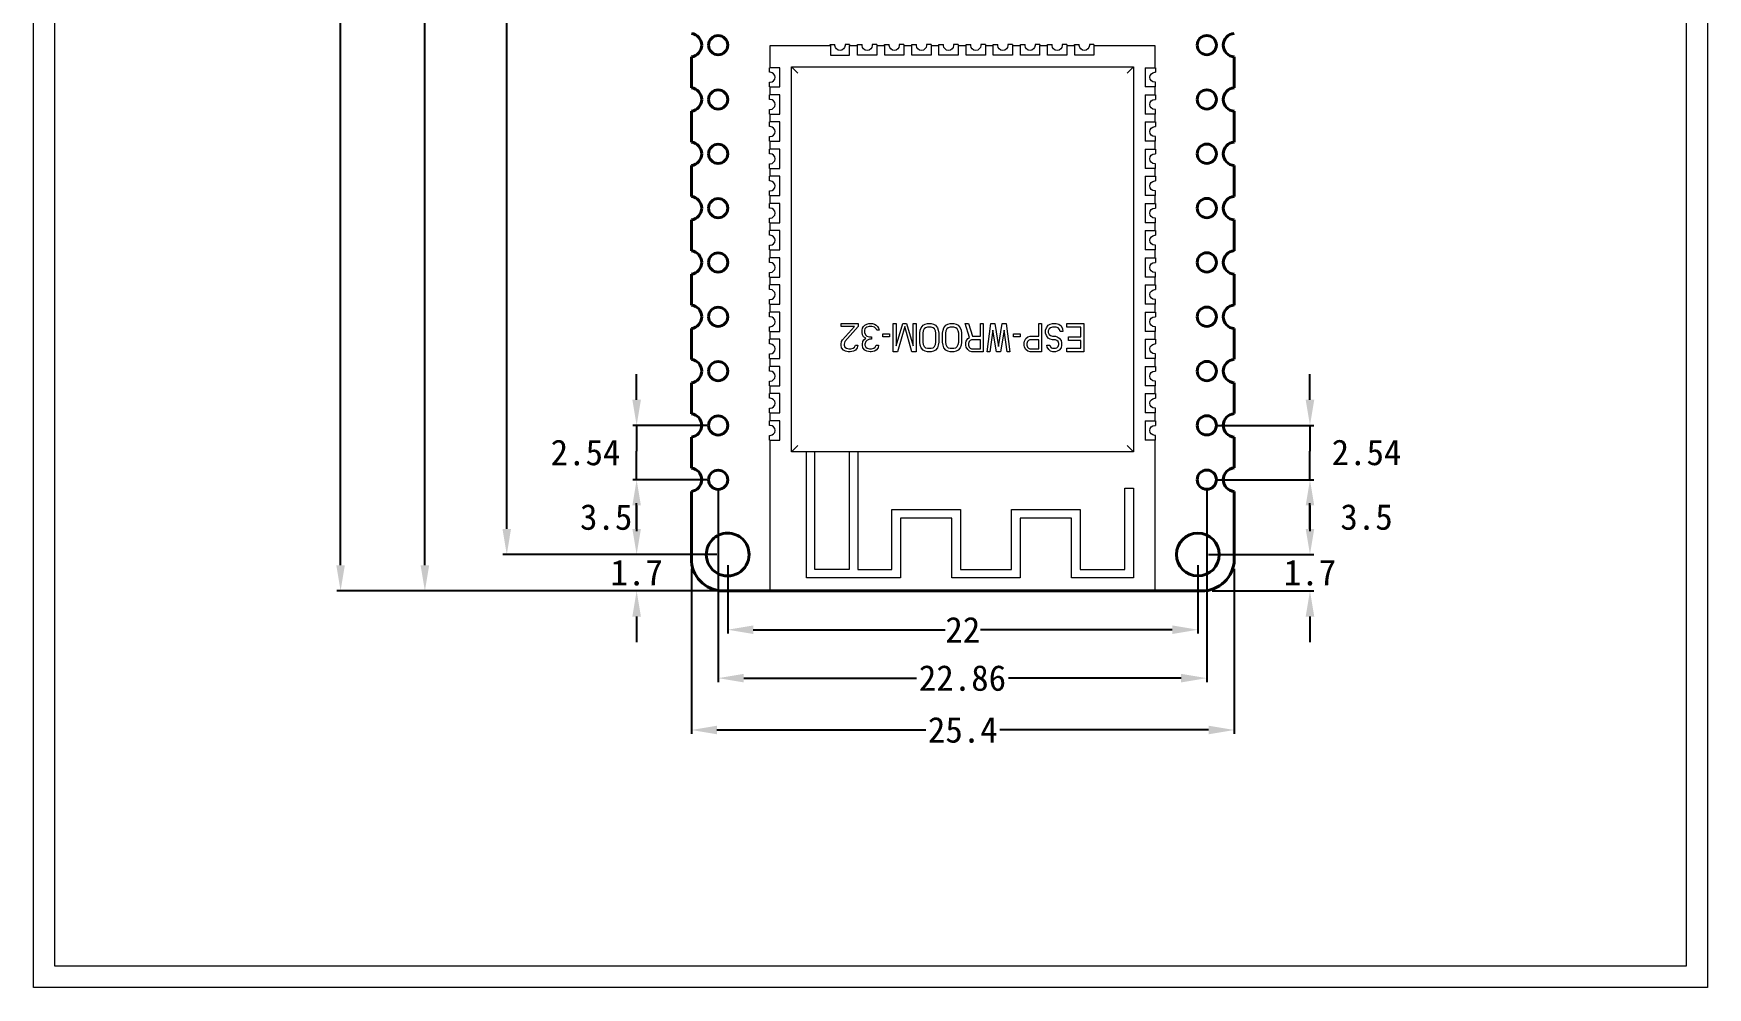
# Model space of a CAD drawing. Header units: millimetres. Extents: x 1 to 79, y -30 to 80.
# Drawn here: x 0.5 to 78.8, y -29.6 to 15 of the extents above; entities that cross this region are included whole.
import ezdxf

# ---------------------------------------------------------------- set-up
doc = ezdxf.new("R2010")
doc.units = ezdxf.units.MM
doc.header["$LTSCALE"] = 10
doc.header["$MEASUREMENT"] = 0
doc.layers.add('标注线', color=3, linetype='Continuous')
doc.layers.add('细实线', color=7, linetype='Continuous', lineweight=20)
doc.layers.add('轮廓线', color=7, linetype='Continuous', lineweight=40)
doc.styles.get("Standard").update_dxf_attribs({"font": 'simfang.ttf'})
doc.dimstyles.new('STANDARD_ACAD', dxfattribs={"dimtxt": 0.18, "dimasz": 0.18, "dimexe": 0.18, "dimexo": 0.0625, "dimgap": 0.09, "dimtad": 0, "dimtih": 1, "dimtoh": 1, "dimdec": 4, "dimzin": 0, "dimdsep": 46, "dimtxsty": 'Standard', "dimcen": 0.09, "dimadec": 0, "dimazin": 0, "dimtfac": 1, "dimtdec": 4, "dimtofl": 0, "dimtmove": 0, "dimatfit": 3, "dimfxl": 1, "dimtolj": 1, "dimtzin": 0, "dimarcsym": 0})

# ---------------------------------------------------------------- blocks, each defined once
blk = doc.blocks.new('*D123')
at = {"layer": 'Defpoints', "color": 0, "transparency": 16777216}
for p in [(33, -9.39), (55, -9.39), (55, -12.904)]:
    blk.add_point(p, dxfattribs=at)
at = {"layer": '标注线', "color": 0, "lineweight": -2, "transparency": 16777216}
for p, q in [((33, -9.89), (33, -13.084)), ((55, -9.89), (55, -13.084)), ((34.2, -12.904), (43.172, -12.904)), ((53.8, -12.904), (44.828, -12.904))]:
    blk.add_line(p, q, dxfattribs=at)
at = {"layer": '标注线', "color": 0, "transparency": 16777216}
for points in [[(34.2, -12.704), (34.2, -13.104), (33, -12.904)], [(53.8, -12.704), (53.8, -13.104), (55, -12.904)]]:
    blk.add_solid(points, dxfattribs=at)
at = {"layer": '标注线', "color": 0, "transparency": 16777216, "insert": (44, -12.904), "char_height": 1.2, "attachment_point": 5}
blk.add_mtext('\\A1;22', dxfattribs=at)
blk = doc.blocks.new('*D124')
at = {"layer": 'Defpoints', "color": 0, "transparency": 16777216}
for p in [(31.3, -9.564), (56.7, -9.564), (56.7, -17.593)]:
    blk.add_point(p, dxfattribs=at)
at = {"layer": '标注线', "color": 0, "lineweight": -2, "transparency": 16777216}
for p, q in [((31.3, -10.064), (31.3, -17.773)), ((56.7, -10.064), (56.7, -17.773)), ((32.5, -17.593), (42.27, -17.593)), ((55.5, -17.593), (45.73, -17.593))]:
    blk.add_line(p, q, dxfattribs=at)
at = {"layer": '标注线', "color": 0, "transparency": 16777216}
for points in [[(32.5, -17.393), (32.5, -17.793), (31.3, -17.593)], [(55.5, -17.393), (55.5, -17.793), (56.7, -17.593)]]:
    blk.add_solid(points, dxfattribs=at)
at = {"layer": '标注线', "color": 0, "transparency": 16777216, "insert": (44, -17.593), "char_height": 1.2, "attachment_point": 5}
blk.add_mtext('\\A1;25.4', dxfattribs=at)
blk = doc.blocks.new('*D125')
at = {"layer": 'Defpoints', "color": 0, "transparency": 16777216}
for p in [(32.555, -5.893), (55.415, -5.89), (55.415, -15.169)]:
    blk.add_point(p, dxfattribs=at)
at = {"layer": '标注线', "color": 0, "lineweight": -2, "transparency": 16777216}
for p, q in [((32.555, -6.393), (32.555, -15.349)), ((55.415, -6.39), (55.415, -15.349)), ((33.755, -15.169), (41.83, -15.169)), ((54.215, -15.169), (46.14, -15.169))]:
    blk.add_line(p, q, dxfattribs=at)
at = {"layer": '标注线', "color": 0, "transparency": 16777216}
for points in [[(33.755, -14.969), (33.755, -15.369), (32.555, -15.169)], [(54.215, -14.969), (54.215, -15.369), (55.415, -15.169)]]:
    blk.add_solid(points, dxfattribs=at)
at = {"layer": '标注线', "color": 0, "transparency": 16777216, "insert": (43.985, -15.169), "char_height": 1.2, "attachment_point": 5}
blk.add_mtext('\\A1;22.86', dxfattribs=at)
blk = doc.blocks.new('*D126')
at = {"layer": 'Defpoints', "color": 0, "transparency": 16777216}
for p in [(33, 47.21), (22.665, -9.39), (33, -9.39)]:
    blk.add_point(p, dxfattribs=at)
at = {"layer": '标注线', "color": 0, "lineweight": -2, "transparency": 16777216}
for p, q in [((32.5, 47.21), (22.485, 47.21)), ((22.665, 46.01), (22.665, 19.57)), ((22.665, -8.19), (22.665, 18.249)), ((32.5, -9.39), (22.485, -9.39))]:
    blk.add_line(p, q, dxfattribs=at)
at = {"layer": '标注线', "color": 0, "transparency": 16777216}
for points in [[(22.465, 46.01), (22.865, 46.01), (22.665, 47.21)], [(22.465, -8.19), (22.865, -8.19), (22.665, -9.39)]]:
    blk.add_solid(points, dxfattribs=at)
at = {"layer": '标注线', "color": 0, "transparency": 16777216, "insert": (22.665, 18.91), "char_height": 1.2, "attachment_point": 5}
blk.add_mtext('\\A1;56.6', dxfattribs=at)
blk = doc.blocks.new('*D127')
at = {"layer": 'Defpoints', "color": 0, "transparency": 16777216}
for p in [(32.773, 48.91), (18.834, -11.09), (32.773, -11.09)]:
    blk.add_point(p, dxfattribs=at)
at = {"layer": '标注线', "color": 0, "lineweight": -2, "transparency": 16777216}
for p, q in [((32.273, 48.91), (18.654, 48.91)), ((18.834, 47.71), (18.834, 19.566)), ((18.834, -9.89), (18.834, 18.253)), ((32.273, -11.09), (18.654, -11.09))]:
    blk.add_line(p, q, dxfattribs=at)
at = {"layer": '标注线', "color": 0, "transparency": 16777216}
for points in [[(18.634, 47.71), (19.034, 47.71), (18.834, 48.91)], [(18.634, -9.89), (19.034, -9.89), (18.834, -11.09)]]:
    blk.add_solid(points, dxfattribs=at)
at = {"layer": '标注线', "color": 0, "transparency": 16777216, "insert": (18.834, 18.91), "char_height": 1.2, "attachment_point": 5}
blk.add_mtext('\\A1;60', dxfattribs=at)
blk = doc.blocks.new('*D128')
at = {"layer": 'Defpoints', "color": 0, "transparency": 16777216}
for p in [(39.51, 50.375), (14.89, -11.09), (32.773, -11.09)]:
    blk.add_point(p, dxfattribs=at)
at = {"layer": '标注线', "color": 0, "lineweight": -2, "transparency": 16777216}
for p, q in [((39.01, 50.375), (14.71, 50.375)), ((14.89, 49.175), (14.89, 20.302)), ((14.89, -9.89), (14.89, 18.982)), ((32.273, -11.09), (14.71, -11.09))]:
    blk.add_line(p, q, dxfattribs=at)
at = {"layer": '标注线', "color": 0, "transparency": 16777216}
for points in [[(14.69, 49.175), (15.09, 49.175), (14.89, 50.375)], [(14.69, -9.89), (15.09, -9.89), (14.89, -11.09)]]:
    blk.add_solid(points, dxfattribs=at)
at = {"layer": '标注线', "color": 0, "transparency": 16777216, "insert": (14.89, 19.642), "char_height": 1.2, "attachment_point": 5}
blk.add_mtext('\\A1;61.47', dxfattribs=at)
blk = doc.blocks.new('*D139')
at = {"layer": 'Defpoints', "color": 0, "transparency": 16777216}
for p in [(55, -9.39), (55.173, -11.09), (60.242, -11.09)]:
    blk.add_point(p, dxfattribs=at)
at = {"layer": '标注线', "color": 0, "lineweight": -2, "transparency": 16777216}
for p, q in [((60.242, -8.19), (60.242, -6.99)), ((55.5, -9.39), (60.422, -9.39)), ((55.673, -11.09), (60.422, -11.09)), ((60.242, -12.29), (60.242, -13.49))]:
    blk.add_line(p, q, dxfattribs=at)
at = {"layer": '标注线', "color": 0, "transparency": 16777216}
for points in [[(60.042, -8.19), (60.442, -8.19), (60.242, -9.39)], [(60.042, -12.29), (60.442, -12.29), (60.242, -11.09)]]:
    blk.add_solid(points, dxfattribs=at)
at = {"layer": '标注线', "color": 0, "transparency": 16777216, "insert": (60.242, -10.24), "char_height": 1.2, "attachment_point": 5}
blk.add_mtext('\\A1;1.7', dxfattribs=at)
blk = doc.blocks.new('*D140')
at = {"layer": 'Defpoints', "color": 0, "transparency": 16777216}
for p in [(55.415, -5.89), (60.242, -5.89), (55, -9.39)]:
    blk.add_point(p, dxfattribs=at)
at = {"layer": '标注线', "color": 0, "lineweight": -2, "transparency": 16777216}
for p, q in [((55.915, -5.89), (60.422, -5.89)), ((60.242, -8.19), (60.242, -7.09)), ((55.5, -9.39), (60.422, -9.39))]:
    blk.add_line(p, q, dxfattribs=at)
at = {"layer": '标注线', "color": 0, "transparency": 16777216}
for points in [[(60.042, -7.09), (60.442, -7.09), (60.242, -5.89)], [(60.042, -8.19), (60.442, -8.19), (60.242, -9.39)]]:
    blk.add_solid(points, dxfattribs=at)
at = {"layer": '标注线', "color": 0, "transparency": 16777216, "insert": (62.888, -7.64), "char_height": 1.2, "attachment_point": 5}
blk.add_mtext('\\A1;3.5', dxfattribs=at)
blk = doc.blocks.new('*D141')
at = {"layer": 'Defpoints', "color": 0, "transparency": 16777216}
for p in [(55.415, -3.35), (60.242, -3.35), (55.415, -5.89)]:
    blk.add_point(p, dxfattribs=at)
at = {"layer": '标注线', "color": 0, "lineweight": -2, "transparency": 16777216}
for p, q in [((60.242, -2.15), (60.242, -0.95)), ((55.915, -3.35), (60.422, -3.35)), ((60.242, -3.35), (60.242, -4.55)), ((60.242, -4.69), (60.242, -4.55)), ((60.242, -5.89), (60.242, -4.69)), ((55.915, -5.89), (60.422, -5.89)), ((60.242, -7.09), (60.242, -8.29))]:
    blk.add_line(p, q, dxfattribs=at)
at = {"layer": '标注线', "color": 0, "transparency": 16777216}
for points in [[(60.042, -2.15), (60.442, -2.15), (60.242, -3.35)], [(60.042, -7.09), (60.442, -7.09), (60.242, -5.89)]]:
    blk.add_solid(points, dxfattribs=at)
at = {"layer": '标注线', "color": 0, "transparency": 16777216, "insert": (62.888, -4.62), "char_height": 1.2, "attachment_point": 5}
blk.add_mtext('\\A1;2.54', dxfattribs=at)
blk = doc.blocks.new('*D156')
at = {"layer": 'Defpoints', "color": 0, "transparency": 16777216}
for p in [(33, -9.39), (28.741, -11.09), (33, -11.09)]:
    blk.add_point(p, dxfattribs=at)
at = {"layer": '标注线', "color": 0, "lineweight": -2, "transparency": 16777216}
for p, q in [((28.741, -8.19), (28.741, -6.99)), ((32.5, -9.39), (28.561, -9.39)), ((32.5, -11.09), (28.561, -11.09)), ((28.741, -12.29), (28.741, -13.49))]:
    blk.add_line(p, q, dxfattribs=at)
at = {"layer": '标注线', "color": 0, "transparency": 16777216}
for points in [[(28.541, -8.19), (28.941, -8.19), (28.741, -9.39)], [(28.541, -12.29), (28.941, -12.29), (28.741, -11.09)]]:
    blk.add_solid(points, dxfattribs=at)
at = {"layer": '标注线', "color": 0, "transparency": 16777216, "insert": (28.741, -10.24), "char_height": 1.2, "attachment_point": 5}
blk.add_mtext('\\A1;1.7', dxfattribs=at)
blk = doc.blocks.new('*D157')
at = {"layer": 'Defpoints', "color": 0, "transparency": 16777216}
for p in [(28.741, -5.893), (32.555, -5.893), (33, -9.39)]:
    blk.add_point(p, dxfattribs=at)
at = {"layer": '标注线', "color": 0, "lineweight": -2, "transparency": 16777216}
for p, q in [((32.055, -5.893), (28.561, -5.893)), ((28.741, -8.19), (28.741, -7.093)), ((32.5, -9.39), (28.561, -9.39))]:
    blk.add_line(p, q, dxfattribs=at)
at = {"layer": '标注线', "color": 0, "transparency": 16777216}
for points in [[(28.541, -7.093), (28.941, -7.093), (28.741, -5.893)], [(28.541, -8.19), (28.941, -8.19), (28.741, -9.39)]]:
    blk.add_solid(points, dxfattribs=at)
at = {"layer": '标注线', "color": 0, "transparency": 16777216, "insert": (27.315, -7.642), "char_height": 1.2, "attachment_point": 5}
blk.add_mtext('\\A1;3.5', dxfattribs=at)
blk = doc.blocks.new('*D158')
at = {"layer": 'Defpoints', "color": 0, "transparency": 16777216}
for p in [(28.741, -3.353), (32.555, -3.353), (32.555, -5.893)]:
    blk.add_point(p, dxfattribs=at)
at = {"layer": '标注线', "color": 0, "lineweight": -2, "transparency": 16777216}
for p, q in [((28.741, -2.153), (28.741, -0.953)), ((32.055, -3.353), (28.561, -3.353)), ((28.741, -3.353), (28.741, -4.553)), ((28.741, -4.693), (28.741, -4.553)), ((28.741, -5.893), (28.741, -4.693)), ((32.055, -5.893), (28.561, -5.893)), ((28.741, -7.093), (28.741, -8.293))]:
    blk.add_line(p, q, dxfattribs=at)
at = {"layer": '标注线', "color": 0, "transparency": 16777216}
for points in [[(28.541, -2.153), (28.941, -2.153), (28.741, -3.353)], [(28.541, -7.093), (28.941, -7.093), (28.741, -5.893)]]:
    blk.add_solid(points, dxfattribs=at)
at = {"layer": '标注线', "color": 0, "transparency": 16777216, "insert": (26.351, -4.623), "char_height": 1.2, "attachment_point": 5}
blk.add_mtext('\\A1;2.54', dxfattribs=at)

msp = doc.modelspace()

# ---------------------------------------------------------------- linework, layer by layer
at = {"layer": '细实线'}
for p, q in [((34.985, 14.415), (37.802, 14.415)), ((34.985, 13.375), (34.985, 14.415)), ((37.802, 14.455), (38.02, 14.455)), ((37.802, 14.415), (37.802, 14.455)), ((37.802, 14.415), (37.805, 14.415)), ((37.805, 14.415), (37.805, 13.965)), ((38.02, 14.415), (38.02, 14.455)), ((38.49, 14.455), (38.49, 14.415)), ((38.707, 14.455), (38.49, 14.455)), ((38.705, 14.415), (38.707, 14.415)), ((38.705, 13.965), (38.705, 14.415)), ((38.707, 14.455), (38.707, 14.415)), ((38.707, 14.415), (39.072, 14.415)), ((39.072, 14.455), (39.29, 14.455)), ((39.072, 14.415), (39.072, 14.455)), ((39.075, 14.415), (39.072, 14.415)), ((39.075, 13.965), (39.075, 14.415)), ((39.29, 14.415), (39.29, 14.455)), ((39.76, 14.455), (39.76, 14.415)), ((39.977, 14.455), (39.76, 14.455)), ((39.977, 14.415), (39.975, 14.415)), ((39.975, 14.415), (39.975, 13.965)), ((39.977, 14.455), (39.977, 14.415)), ((39.977, 14.415), (40.342, 14.415)), ((40.342, 14.455), (40.56, 14.455)), ((40.342, 14.415), (40.342, 14.455)), ((40.345, 14.415), (40.342, 14.415)), ((40.345, 13.965), (40.345, 14.415)), ((40.56, 14.415), (40.56, 14.455)), ((41.03, 14.455), (41.03, 14.415)), ((41.247, 14.455), (41.03, 14.455)), ((41.247, 14.415), (41.245, 14.415)), ((41.245, 14.415), (41.245, 13.965)), ((41.247, 14.455), (41.247, 14.415)), ((41.247, 14.415), (41.612, 14.415)), ((41.612, 14.455), (41.83, 14.455)), ((41.612, 14.415), (41.612, 14.455)), ((41.615, 14.415), (41.612, 14.415)), ((41.615, 13.965), (41.615, 14.415)), ((41.83, 14.415), (41.83, 14.455)), ((42.3, 14.455), (42.3, 14.415)), ((42.517, 14.455), (42.3, 14.455)), ((42.517, 14.415), (42.515, 14.415)), ((42.515, 14.415), (42.515, 13.965)), ((42.517, 14.455), (42.517, 14.415)), ((42.517, 14.415), (42.882, 14.415)), ((42.882, 14.455), (43.1, 14.455)), ((42.882, 14.415), (42.882, 14.455)), ((42.885, 14.415), (42.882, 14.415)), ((42.885, 13.965), (42.885, 14.415)), ((43.1, 14.415), (43.1, 14.455)), ((43.57, 14.455), (43.57, 14.415)), ((43.787, 14.455), (43.57, 14.455)), ((43.787, 14.415), (43.785, 14.415)), ((43.785, 14.415), (43.785, 13.965)), ((43.787, 14.455), (43.787, 14.415)), ((43.787, 14.415), (44.152, 14.415)), ((44.152, 14.455), (44.37, 14.455)), ((44.152, 14.415), (44.152, 14.455)), ((44.155, 14.415), (44.152, 14.415)), ((44.155, 13.965), (44.155, 14.415)), ((44.37, 14.415), (44.37, 14.455)), ((44.84, 14.455), (44.84, 14.415)), ((45.057, 14.455), (44.84, 14.455)), ((45.057, 14.415), (45.055, 14.415)), ((45.055, 14.415), (45.055, 13.965)), ((45.057, 14.455), (45.057, 14.415)), ((45.057, 14.415), (45.422, 14.415)), ((45.422, 14.455), (45.64, 14.455)), ((45.422, 14.415), (45.422, 14.455)), ((45.425, 14.415), (45.422, 14.415)), ((45.425, 13.965), (45.425, 14.415)), ((45.64, 14.415), (45.64, 14.455)), ((46.11, 14.455), (46.11, 14.415)), ((46.327, 14.455), (46.11, 14.455)), ((46.327, 14.415), (46.325, 14.415)), ((46.325, 14.415), (46.325, 13.965)), ((46.327, 14.455), (46.327, 14.415)), ((46.327, 14.415), (46.692, 14.415)), ((46.692, 14.455), (46.91, 14.455)), ((46.692, 14.415), (46.692, 14.455)), ((46.695, 14.415), (46.692, 14.415)), ((46.695, 13.965), (46.695, 14.415)), ((46.91, 14.415), (46.91, 14.455)), ((47.38, 14.455), (47.38, 14.415)), ((47.597, 14.455), (47.38, 14.455)), ((47.597, 14.415), (47.595, 14.415)), ((47.595, 14.415), (47.595, 13.965)), ((47.597, 14.455), (47.597, 14.415)), ((47.597, 14.415), (47.962, 14.415)), ((47.962, 14.455), (48.18, 14.455)), ((47.962, 14.415), (47.962, 14.455)), ((47.965, 14.415), (47.962, 14.415)), ((47.965, 13.965), (47.965, 14.415)), ((48.18, 14.415), (48.18, 14.455)), ((48.65, 14.455), (48.65, 14.415)), ((48.867, 14.455), (48.65, 14.455)), ((48.867, 14.415), (48.865, 14.415)), ((48.865, 14.415), (48.865, 13.965)), ((48.867, 14.455), (48.867, 14.415)), ((48.867, 14.415), (49.232, 14.415)), ((49.232, 14.455), (49.45, 14.455)), ((49.232, 14.415), (49.232, 14.455)), ((49.235, 14.415), (49.232, 14.415)), ((49.235, 13.965), (49.235, 14.415)), ((49.45, 14.415), (49.45, 14.455)), ((49.92, 14.455), (49.92, 14.415)), ((50.137, 14.455), (49.92, 14.455)), ((50.137, 14.415), (50.135, 14.415)), ((50.135, 14.415), (50.135, 13.965)), ((50.137, 14.455), (50.137, 14.415)), ((50.137, 14.415), (52.985, 14.415)), ((52.985, 14.415), (52.985, 13.375)), ((35.435, 13.375), (34.95, 13.375)), ((34.95, 13.157), (34.95, 13.375)), ((35.435, 12.475), (35.435, 13.375)), ((35.985, 13.415), (51.985, 13.415)), ((35.985, -4.585), (35.985, 13.415)), ((35.985, 13.415), (36.285, 13.115)), ((35.985, 13.415), (51.985, 13.415)), ((37.805, 13.965), (38.705, 13.965)), ((39.975, 13.965), (39.075, 13.965)), ((41.245, 13.965), (40.345, 13.965)), ((42.515, 13.965), (41.615, 13.965)), ((43.785, 13.965), (42.885, 13.965)), ((45.055, 13.965), (44.155, 13.965)), ((46.325, 13.965), (45.425, 13.965)), ((47.595, 13.965), (46.695, 13.965)), ((48.865, 13.965), (47.965, 13.965)), ((50.135, 13.965), (49.235, 13.965)), ((51.985, 13.415), (51.685, 13.115)), ((51.985, 13.415), (51.985, -4.585)), ((52.535, 13.375), (53.02, 13.375)), ((52.535, 13.375), (52.535, 12.475)), ((53.02, 13.375), (53.02, 13.157)), ((34.985, 13.157), (34.95, 13.157)), ((34.95, 12.475), (34.95, 12.692)), ((34.95, 12.692), (34.985, 12.692)), ((52.985, 13.157), (53.02, 13.157)), ((53.02, 12.692), (52.985, 12.692)), ((53.02, 12.475), (53.02, 12.692)), ((34.95, 12.475), (35.435, 12.475)), ((35.435, 12.105), (34.95, 12.105)), ((34.95, 11.887), (34.95, 12.105)), ((34.985, 11.887), (34.95, 11.887)), ((34.985, 12.105), (34.985, 12.475)), ((35.435, 11.205), (35.435, 12.105)), ((53.02, 12.475), (52.535, 12.475)), ((52.535, 12.105), (53.02, 12.105)), ((52.535, 12.105), (52.535, 11.205)), ((52.985, 12.475), (52.985, 12.105)), ((52.985, 11.887), (53.02, 11.887)), ((53.02, 12.105), (53.02, 11.887)), ((34.95, 11.205), (34.95, 11.422)), ((34.95, 11.422), (34.985, 11.422)), ((34.95, 11.205), (34.985, 11.205)), ((34.985, 11.205), (34.985, 11.205)), ((34.985, 11.205), (35.435, 11.205)), ((34.985, 10.835), (34.985, 11.205)), ((53.02, 11.205), (52.535, 11.205)), ((53.02, 11.422), (52.985, 11.422)), ((52.985, 11.204), (52.985, 10.835)), ((53.02, 11.205), (53.02, 11.422)), ((35.435, 10.835), (34.95, 10.835)), ((34.95, 10.617), (34.95, 10.835)), ((34.985, 10.617), (34.95, 10.617)), ((35.435, 9.935), (35.435, 10.835)), ((52.535, 10.835), (53.02, 10.835)), ((52.535, 10.835), (52.535, 9.935)), ((52.985, 10.617), (53.02, 10.617)), ((53.02, 10.835), (53.02, 10.617)), ((34.95, 9.935), (34.95, 10.152)), ((34.95, 10.152), (34.985, 10.152)), ((34.95, 9.935), (35.435, 9.935)), ((35.435, 9.565), (34.95, 9.565)), ((34.95, 9.347), (34.95, 9.565)), ((34.985, 9.565), (34.985, 9.935)), ((35.435, 8.665), (35.435, 9.565)), ((53.02, 9.935), (52.535, 9.935)), ((52.535, 9.565), (53.02, 9.565)), ((52.535, 9.565), (52.535, 8.665)), ((53.02, 10.152), (52.985, 10.152)), ((52.985, 9.935), (52.985, 9.565)), ((53.02, 9.935), (53.02, 10.152)), ((53.02, 9.565), (53.02, 9.347)), ((34.985, 9.347), (34.95, 9.347)), ((34.95, 8.665), (34.95, 8.882)), ((34.95, 8.882), (34.985, 8.882)), ((34.95, 8.665), (35.435, 8.665)), ((34.985, 8.295), (34.985, 8.665)), ((53.02, 8.665), (52.535, 8.665)), ((52.985, 9.347), (53.02, 9.347)), ((53.02, 8.882), (52.985, 8.882)), ((52.985, 8.665), (52.985, 8.295)), ((53.02, 8.665), (53.02, 8.882)), ((35.435, 8.295), (34.95, 8.295)), ((34.95, 8.077), (34.95, 8.295)), ((34.985, 8.077), (34.95, 8.077)), ((35.435, 7.395), (35.435, 8.295)), ((52.535, 8.295), (53.02, 8.295)), ((52.535, 8.295), (52.535, 7.395)), ((52.985, 8.077), (53.02, 8.077)), ((53.02, 8.295), (53.02, 8.077)), ((34.95, 7.395), (34.95, 7.612)), ((34.95, 7.612), (34.985, 7.612)), ((34.95, 7.395), (35.435, 7.395)), ((34.985, 7.025), (34.985, 7.395)), ((53.02, 7.395), (52.535, 7.395)), ((53.02, 7.612), (52.985, 7.612)), ((52.985, 7.395), (52.985, 7.025)), ((53.02, 7.395), (53.02, 7.612)), ((35.435, 7.025), (34.95, 7.025)), ((34.95, 6.807), (34.95, 7.025)), ((34.985, 6.807), (34.95, 6.807)), ((34.95, 6.125), (34.95, 6.342)), ((34.95, 6.342), (34.985, 6.342)), ((35.435, 6.125), (35.435, 7.025)), ((52.535, 7.025), (53.02, 7.025)), ((52.535, 7.025), (52.535, 6.125)), ((52.985, 6.807), (53.02, 6.807)), ((53.02, 6.342), (52.985, 6.342)), ((53.02, 7.025), (53.02, 6.807)), ((53.02, 6.125), (53.02, 6.342)), ((34.95, 6.125), (35.435, 6.125)), ((35.435, 5.755), (34.95, 5.755)), ((34.95, 5.537), (34.95, 5.755)), ((34.985, 5.537), (34.95, 5.537)), ((34.985, 5.755), (34.985, 6.125)), ((35.435, 4.855), (35.435, 5.755)), ((53.02, 6.125), (52.535, 6.125)), ((52.535, 5.755), (53.02, 5.755)), ((52.535, 5.755), (52.535, 4.855)), ((52.985, 6.125), (52.985, 5.755)), ((52.985, 5.537), (53.02, 5.537)), ((53.02, 5.755), (53.02, 5.537)), ((34.95, 4.855), (34.95, 5.072)), ((34.95, 5.072), (34.985, 5.072)), ((34.95, 4.855), (35.435, 4.855)), ((34.985, 4.485), (34.985, 4.854)), ((53.02, 4.855), (52.535, 4.855)), ((53.02, 5.072), (52.985, 5.072)), ((52.985, 4.855), (52.985, 4.485)), ((53.02, 4.855), (53.02, 5.072)), ((35.435, 4.485), (34.95, 4.485)), ((34.95, 4.267), (34.95, 4.485)), ((34.985, 4.267), (34.95, 4.267)), ((35.435, 3.585), (35.435, 4.485)), ((52.535, 4.485), (53.02, 4.485)), ((52.535, 4.485), (52.535, 3.585)), ((52.985, 4.267), (53.02, 4.267)), ((53.02, 4.485), (53.02, 4.267)), ((34.95, 3.585), (34.95, 3.802)), ((34.95, 3.802), (34.985, 3.802)), ((34.95, 3.585), (35.435, 3.585)), ((35.435, 3.215), (34.95, 3.215)), ((34.95, 2.997), (34.95, 3.215)), ((34.985, 3.215), (34.985, 3.585)), ((35.435, 2.315), (35.435, 3.215)), ((53.02, 3.585), (52.535, 3.585)), ((52.535, 3.215), (53.02, 3.215)), ((52.535, 3.215), (52.535, 2.315)), ((53.02, 3.802), (52.985, 3.802)), ((52.985, 3.585), (52.985, 3.215)), ((53.02, 3.585), (53.02, 3.802)), ((53.02, 3.215), (53.02, 2.997)), ((34.985, 2.997), (34.95, 2.997)), ((34.95, 2.315), (34.95, 2.532)), ((34.95, 2.532), (34.985, 2.532)), ((52.985, 2.997), (53.02, 2.997)), ((53.02, 2.532), (52.985, 2.532)), ((53.02, 2.315), (53.02, 2.532)), ((34.95, 2.315), (34.985, 2.315)), ((34.984, 1.945), (34.95, 1.945)), ((34.95, 1.727), (34.95, 1.945)), ((34.985, 1.727), (34.95, 1.727)), ((34.985, 1.945), (34.984, 1.945)), ((34.985, 2.315), (34.985, 2.315)), ((34.985, 1.945), (34.985, 2.315)), ((34.985, 2.315), (35.435, 2.315)), ((34.985, 1.945), (34.985, 1.945)), ((35.435, 1.945), (34.985, 1.945)), ((35.435, 1.045), (35.435, 1.945)), ((53.02, 2.315), (52.535, 2.315)), ((52.535, 1.945), (53.02, 1.945)), ((52.535, 1.945), (52.535, 1.045)), ((52.985, 2.314), (52.985, 1.945)), ((52.985, 1.727), (53.02, 1.727)), ((53.02, 1.945), (53.02, 1.727)), ((34.95, 1.045), (34.95, 1.262)), ((34.95, 1.262), (34.985, 1.262)), ((34.95, 1.045), (35.435, 1.045)), ((34.985, 0.675), (34.985, 1.045)), ((38.31, 1.273), (38.31, 1.415)), ((38.31, 1.415), (39.108, 1.415)), ((38.931, 1.273), (38.31, 1.273)), ((38.377, 0.651), (38.931, 1.273)), ((39.108, 1.273), (38.488, 0.566)), ((39.108, 1.415), (39.108, 1.273)), ((39.286, 1.103), (39.308, 1.188)), ((39.286, 0.99), (39.286, 1.103)), ((39.308, 0.877), (39.286, 0.99)), ((39.308, 1.188), (39.352, 1.273)), ((39.352, 0.792), (39.308, 0.877)), ((39.352, 1.273), (39.419, 1.33)), ((39.463, 0.735), (39.352, 0.792)), ((39.419, 1.16), (39.396, 1.103)), ((39.396, 1.103), (39.396, 0.99)), ((39.396, 0.99), (39.441, 0.877)), ((39.419, 1.33), (39.507, 1.386)), ((39.463, 1.217), (39.419, 1.16)), ((39.441, 0.877), (39.507, 0.82)), ((39.507, 1.245), (39.463, 1.217)), ((39.507, 1.386), (39.596, 1.415)), ((39.618, 1.273), (39.507, 1.245)), ((39.507, 0.82), (39.64, 0.792)), ((39.596, 1.415), (39.773, 1.415)), ((39.751, 1.273), (39.618, 1.273)), ((39.64, 0.792), (39.729, 0.792)), ((39.729, 0.792), (39.729, 0.679)), ((39.862, 1.245), (39.751, 1.273)), ((39.773, 1.415), (39.862, 1.386)), ((39.862, 1.386), (39.951, 1.33)), ((39.906, 1.217), (39.862, 1.245)), ((39.951, 1.16), (39.906, 1.217)), ((39.951, 1.33), (40.017, 1.273)), ((39.973, 1.103), (39.951, 1.16)), ((40.084, 1.103), (39.973, 1.103)), ((40.017, 1.273), (40.061, 1.188)), ((40.061, 1.188), (40.084, 1.103)), ((40.261, 0.934), (40.571, 0.934)), ((40.261, 0.792), (40.261, 0.934)), ((40.571, 0.792), (40.261, 0.792)), ((40.571, 0.934), (40.571, 0.792)), ((40.749, 0.085), (40.749, 1.415)), ((40.749, 1.415), (40.882, 1.415)), ((40.882, 0.368), (41.192, 1.415)), ((40.882, 1.415), (40.882, 0.368)), ((41.281, 1.273), (40.948, 0.085)), ((41.192, 1.415), (41.369, 1.415)), ((41.613, 0.085), (41.281, 1.273)), ((41.369, 1.415), (41.68, 0.368)), ((41.68, 1.415), (41.813, 1.415)), ((41.68, 0.368), (41.68, 1.415)), ((41.813, 1.415), (41.813, 0.085)), ((41.99, 0.962), (42.012, 1.103)), ((41.99, 0.537), (41.99, 0.962)), ((42.012, 1.103), (42.056, 1.217)), ((42.056, 1.217), (42.145, 1.33)), ((42.145, 1.075), (42.123, 0.962)), ((42.123, 0.962), (42.123, 0.537)), ((42.145, 1.33), (42.234, 1.386)), ((42.189, 1.16), (42.145, 1.075)), ((42.256, 1.217), (42.189, 1.16)), ((42.234, 1.386), (42.345, 1.415)), ((42.345, 1.245), (42.256, 1.217)), ((42.345, 1.415), (42.522, 1.415)), ((42.522, 1.245), (42.345, 1.245)), ((42.522, 1.415), (42.633, 1.386)), ((42.611, 1.217), (42.522, 1.245)), ((42.677, 1.16), (42.611, 1.217)), ((42.633, 1.386), (42.721, 1.33)), ((42.721, 1.075), (42.677, 1.16)), ((42.721, 1.33), (42.81, 1.217)), ((42.744, 0.962), (42.721, 1.075)), ((42.744, 0.537), (42.744, 0.962)), ((42.81, 1.217), (42.854, 1.103)), ((42.854, 1.103), (42.877, 0.962)), ((42.877, 0.962), (42.877, 0.537)), ((43.054, 0.962), (43.076, 1.103)), ((43.054, 0.537), (43.054, 0.962)), ((43.076, 1.103), (43.12, 1.217)), ((43.12, 1.217), (43.209, 1.33)), ((43.209, 1.075), (43.187, 0.962)), ((43.187, 0.962), (43.187, 0.537)), ((43.209, 1.33), (43.298, 1.386)), ((43.253, 1.16), (43.209, 1.075)), ((43.32, 1.217), (43.253, 1.16)), ((43.298, 1.386), (43.409, 1.415)), ((43.409, 1.245), (43.32, 1.217)), ((43.409, 1.415), (43.586, 1.415)), ((43.586, 1.245), (43.409, 1.245)), ((43.586, 1.415), (43.697, 1.386)), ((43.675, 1.217), (43.586, 1.245)), ((43.741, 1.16), (43.675, 1.217)), ((43.697, 1.386), (43.785, 1.33)), ((43.785, 1.075), (43.741, 1.16)), ((43.785, 1.33), (43.874, 1.217)), ((43.808, 0.962), (43.785, 1.075)), ((43.808, 0.537), (43.808, 0.962)), ((43.874, 1.217), (43.918, 1.103)), ((43.918, 1.103), (43.941, 0.962)), ((43.941, 0.962), (43.941, 0.537)), ((44.317, 0.764), (44.118, 1.415)), ((44.118, 1.415), (44.273, 1.415)), ((44.273, 1.415), (44.45, 0.82)), ((44.45, 0.82), (44.827, 0.82)), ((44.827, 1.415), (44.96, 1.415)), ((44.827, 0.82), (44.827, 1.415)), ((44.96, 1.415), (44.96, 0.085)), ((45.138, 0.085), (45.315, 1.415)), ((45.404, 1.103), (45.271, 0.085)), ((45.315, 1.415), (45.492, 1.415)), ((45.581, 0.085), (45.404, 1.103)), ((45.492, 1.415), (45.67, 0.339)), ((45.67, 0.339), (45.847, 1.415)), ((45.936, 1.103), (45.758, 0.085)), ((45.847, 1.415), (46.024, 1.415)), ((46.069, 0.085), (45.936, 1.103)), ((46.024, 1.415), (46.202, 0.085)), ((46.379, 0.934), (46.689, 0.934)), ((46.379, 0.792), (46.379, 0.934)), ((46.689, 0.792), (46.379, 0.792)), ((46.689, 0.934), (46.689, 0.792)), ((46.955, 0.707), (47.044, 0.792)), ((47.044, 0.792), (47.155, 0.82)), ((47.155, 0.82), (47.554, 0.82)), ((47.554, 1.415), (47.687, 1.415)), ((47.554, 0.82), (47.554, 1.415)), ((47.687, 1.415), (47.687, 0.085)), ((47.864, 1.103), (47.908, 1.217)), ((47.864, 0.962), (47.864, 1.103)), ((47.908, 0.849), (47.864, 0.962)), ((47.908, 1.217), (47.997, 1.33)), ((47.997, 0.735), (47.908, 0.849)), ((47.997, 1.33), (48.086, 1.386)), ((48.041, 1.16), (47.997, 1.075)), ((47.997, 1.075), (47.997, 0.99)), ((47.997, 0.99), (48.041, 0.905)), ((48.108, 1.217), (48.041, 1.16)), ((48.041, 0.905), (48.108, 0.849)), ((48.086, 1.386), (48.197, 1.415)), ((48.197, 1.245), (48.108, 1.217)), ((48.108, 0.849), (48.197, 0.82)), ((48.197, 1.415), (48.374, 1.415)), ((48.374, 1.245), (48.197, 1.245)), ((48.197, 0.82), (48.33, 0.82)), ((48.33, 0.82), (48.418, 0.792)), ((48.374, 1.415), (48.485, 1.386)), ((48.463, 1.217), (48.374, 1.245)), ((48.418, 0.792), (48.507, 0.735)), ((48.529, 1.132), (48.463, 1.217)), ((48.485, 1.386), (48.596, 1.301)), ((48.551, 1.047), (48.529, 1.132)), ((48.684, 1.047), (48.551, 1.047)), ((48.596, 1.301), (48.662, 1.16)), ((48.662, 1.16), (48.684, 1.047)), ((48.862, 1.415), (49.66, 1.415)), ((48.862, 1.245), (48.862, 1.415)), ((49.527, 1.245), (48.862, 1.245)), ((48.95, 0.792), (49.527, 0.792)), ((48.95, 0.622), (48.95, 0.792)), ((49.527, 0.792), (49.527, 1.245)), ((49.66, 1.415), (49.66, 0.085)), ((53.02, 1.045), (52.535, 1.045)), ((53.02, 1.262), (52.985, 1.262)), ((52.985, 1.045), (52.985, 0.675)), ((53.02, 1.045), (53.02, 1.262)), ((35.435, 0.675), (34.95, 0.675)), ((34.95, 0.457), (34.95, 0.675)), ((34.985, 0.457), (34.95, 0.457)), ((35.435, -0.225), (35.435, 0.675)), ((38.31, 0.452), (38.332, 0.566)), ((38.31, 0.396), (38.31, 0.452)), ((38.332, 0.283), (38.31, 0.396)), ((38.332, 0.566), (38.377, 0.651)), ((38.421, 0.17), (38.332, 0.283)), ((38.51, 0.113), (38.421, 0.17)), ((38.488, 0.566), (38.443, 0.452)), ((38.443, 0.452), (38.443, 0.396)), ((38.443, 0.396), (38.488, 0.311)), ((38.488, 0.311), (38.554, 0.254)), ((38.643, 0.085), (38.51, 0.113)), ((38.554, 0.254), (38.665, 0.226)), ((38.731, 0.085), (38.643, 0.085)), ((38.665, 0.226), (38.754, 0.226)), ((38.887, 0.113), (38.731, 0.085)), ((38.754, 0.226), (38.864, 0.254)), ((38.864, 0.254), (38.931, 0.311)), ((38.975, 0.17), (38.887, 0.113)), ((38.931, 0.311), (38.975, 0.396)), ((38.975, 0.396), (39.086, 0.396)), ((39.064, 0.283), (38.975, 0.17)), ((39.086, 0.396), (39.064, 0.283)), ((39.308, 0.452), (39.33, 0.566)), ((39.308, 0.396), (39.308, 0.452)), ((39.33, 0.283), (39.308, 0.396)), ((39.33, 0.566), (39.374, 0.651)), ((39.419, 0.17), (39.33, 0.283)), ((39.374, 0.651), (39.463, 0.735)), ((39.463, 0.566), (39.419, 0.452)), ((39.419, 0.452), (39.419, 0.396)), ((39.419, 0.396), (39.463, 0.311)), ((39.507, 0.113), (39.419, 0.17)), ((39.507, 0.622), (39.463, 0.566)), ((39.463, 0.311), (39.529, 0.254)), ((39.64, 0.679), (39.507, 0.622)), ((39.662, 0.085), (39.507, 0.113)), ((39.529, 0.254), (39.64, 0.226)), ((39.729, 0.679), (39.64, 0.679)), ((39.64, 0.226), (39.729, 0.226)), ((39.707, 0.085), (39.662, 0.085)), ((39.862, 0.113), (39.707, 0.085)), ((39.729, 0.226), (39.84, 0.254)), ((39.84, 0.254), (39.906, 0.311)), ((39.951, 0.17), (39.862, 0.113)), ((39.906, 0.311), (39.951, 0.396)), ((39.951, 0.396), (40.061, 0.396)), ((40.039, 0.283), (39.951, 0.17)), ((40.061, 0.396), (40.039, 0.283)), ((40.948, 0.085), (40.749, 0.085)), ((41.813, 0.085), (41.613, 0.085)), ((42.012, 0.396), (41.99, 0.537)), ((42.056, 0.283), (42.012, 0.396)), ((42.145, 0.17), (42.056, 0.283)), ((42.123, 0.537), (42.145, 0.424)), ((42.145, 0.424), (42.189, 0.339)), ((42.234, 0.113), (42.145, 0.17)), ((42.189, 0.339), (42.256, 0.283)), ((42.345, 0.085), (42.234, 0.113)), ((42.256, 0.283), (42.345, 0.254)), ((42.345, 0.254), (42.522, 0.254)), ((42.522, 0.085), (42.345, 0.085)), ((42.522, 0.254), (42.611, 0.283)), ((42.633, 0.113), (42.522, 0.085)), ((42.611, 0.283), (42.677, 0.339)), ((42.721, 0.17), (42.633, 0.113)), ((42.677, 0.339), (42.721, 0.424)), ((42.721, 0.424), (42.744, 0.537)), ((42.81, 0.283), (42.721, 0.17)), ((42.854, 0.396), (42.81, 0.283)), ((42.877, 0.537), (42.854, 0.396)), ((43.076, 0.396), (43.054, 0.537)), ((43.12, 0.283), (43.076, 0.396)), ((43.209, 0.17), (43.12, 0.283)), ((43.187, 0.537), (43.209, 0.424)), ((43.209, 0.424), (43.253, 0.339)), ((43.298, 0.113), (43.209, 0.17)), ((43.253, 0.339), (43.32, 0.283)), ((43.409, 0.085), (43.298, 0.113)), ((43.32, 0.283), (43.409, 0.254)), ((43.409, 0.254), (43.586, 0.254)), ((43.586, 0.085), (43.409, 0.085)), ((43.586, 0.254), (43.675, 0.283)), ((43.697, 0.113), (43.586, 0.085)), ((43.675, 0.283), (43.741, 0.339)), ((43.785, 0.17), (43.697, 0.113)), ((43.741, 0.339), (43.785, 0.424)), ((43.785, 0.424), (43.808, 0.537)), ((43.874, 0.283), (43.785, 0.17)), ((43.918, 0.396), (43.874, 0.283)), ((43.941, 0.537), (43.918, 0.396)), ((44.14, 0.509), (44.162, 0.594)), ((44.14, 0.396), (44.14, 0.509)), ((44.162, 0.311), (44.14, 0.396)), ((44.162, 0.594), (44.229, 0.707)), ((44.229, 0.198), (44.162, 0.311)), ((44.229, 0.707), (44.317, 0.764)), ((44.317, 0.113), (44.229, 0.198)), ((44.295, 0.566), (44.273, 0.481)), ((44.273, 0.481), (44.273, 0.396)), ((44.273, 0.396), (44.295, 0.311)), ((44.34, 0.622), (44.295, 0.566)), ((44.295, 0.311), (44.34, 0.254)), ((44.428, 0.085), (44.317, 0.113)), ((44.406, 0.651), (44.34, 0.622)), ((44.34, 0.254), (44.406, 0.226)), ((44.827, 0.651), (44.406, 0.651)), ((44.406, 0.226), (44.827, 0.226)), ((44.96, 0.085), (44.428, 0.085)), ((44.827, 0.226), (44.827, 0.651)), ((45.271, 0.085), (45.138, 0.085)), ((45.758, 0.085), (45.581, 0.085)), ((46.202, 0.085), (46.069, 0.085)), ((46.867, 0.509), (46.889, 0.594)), ((46.867, 0.396), (46.867, 0.509)), ((46.889, 0.311), (46.867, 0.396)), ((46.889, 0.594), (46.955, 0.707)), ((46.955, 0.198), (46.889, 0.311)), ((47.044, 0.113), (46.955, 0.198)), ((47.022, 0.566), (47, 0.481)), ((47, 0.481), (47, 0.396)), ((47, 0.396), (47.022, 0.311)), ((47.066, 0.622), (47.022, 0.566)), ((47.022, 0.311), (47.066, 0.254)), ((47.155, 0.085), (47.044, 0.113)), ((47.133, 0.651), (47.066, 0.622)), ((47.066, 0.254), (47.133, 0.226)), ((47.554, 0.651), (47.133, 0.651)), ((47.133, 0.226), (47.554, 0.226)), ((47.687, 0.085), (47.155, 0.085)), ((47.554, 0.226), (47.554, 0.651)), ((47.953, 0.311), (47.931, 0.396)), ((47.931, 0.396), (48.064, 0.396)), ((48.019, 0.198), (47.953, 0.311)), ((48.086, 0.679), (47.997, 0.735)), ((48.108, 0.113), (48.019, 0.198)), ((48.064, 0.396), (48.086, 0.339)), ((48.197, 0.651), (48.086, 0.679)), ((48.086, 0.339), (48.13, 0.283)), ((48.219, 0.085), (48.108, 0.113)), ((48.13, 0.283), (48.197, 0.254)), ((48.33, 0.651), (48.197, 0.651)), ((48.197, 0.254), (48.33, 0.254)), ((48.33, 0.085), (48.219, 0.085)), ((48.396, 0.622), (48.33, 0.651)), ((48.33, 0.254), (48.396, 0.283)), ((48.418, 0.113), (48.33, 0.085)), ((48.463, 0.566), (48.396, 0.622)), ((48.396, 0.283), (48.463, 0.339)), ((48.507, 0.17), (48.418, 0.113)), ((48.485, 0.481), (48.463, 0.566)), ((48.463, 0.339), (48.485, 0.424)), ((48.485, 0.424), (48.485, 0.481)), ((48.507, 0.735), (48.596, 0.622)), ((48.596, 0.283), (48.507, 0.17)), ((48.596, 0.622), (48.618, 0.509)), ((48.618, 0.396), (48.596, 0.283)), ((48.618, 0.509), (48.618, 0.396)), ((48.862, 0.254), (49.527, 0.254)), ((48.862, 0.085), (48.862, 0.254)), ((49.66, 0.085), (48.862, 0.085)), ((49.527, 0.622), (48.95, 0.622)), ((49.527, 0.254), (49.527, 0.622)), ((52.535, 0.675), (53.02, 0.675)), ((52.535, 0.675), (52.535, -0.225)), ((52.985, 0.457), (53.02, 0.457)), ((53.02, 0.675), (53.02, 0.457)), ((34.95, -0.225), (34.95, -0.008)), ((34.95, -0.008), (34.985, -0.008)), ((34.95, -0.225), (35.435, -0.225)), ((35.435, -0.595), (34.95, -0.595)), ((34.95, -0.813), (34.95, -0.595)), ((34.985, -0.595), (34.985, -0.225)), ((35.435, -1.495), (35.435, -0.595)), ((53.02, -0.225), (52.535, -0.225)), ((52.535, -0.595), (53.02, -0.595)), ((52.535, -0.595), (52.535, -1.495)), ((53.02, -0.008), (52.985, -0.008)), ((52.985, -0.225), (52.985, -0.595)), ((52.985, -0.595), (52.985, -0.595)), ((53.02, -0.225), (53.02, -0.008)), ((53.02, -0.595), (53.02, -0.813)), ((34.985, -0.813), (34.95, -0.813)), ((34.95, -1.495), (34.95, -1.278)), ((34.95, -1.278), (34.985, -1.278)), ((34.95, -1.495), (35.435, -1.495)), ((34.985, -1.865), (34.985, -1.495)), ((53.02, -1.495), (52.535, -1.495)), ((52.985, -0.813), (53.02, -0.813)), ((53.02, -1.278), (52.985, -1.278)), ((52.985, -1.495), (52.985, -1.865)), ((53.02, -1.495), (53.02, -1.278)), ((35.435, -1.865), (34.95, -1.865)), ((34.95, -2.083), (34.95, -1.865)), ((34.985, -2.083), (34.95, -2.083)), ((35.435, -2.765), (35.435, -1.865)), ((52.535, -1.865), (53.02, -1.865)), ((52.535, -1.865), (52.535, -2.765)), ((52.985, -2.083), (53.02, -2.083)), ((53.02, -1.865), (53.02, -2.083)), ((34.95, -2.765), (34.95, -2.548)), ((34.95, -2.548), (34.985, -2.548)), ((34.95, -2.765), (35.435, -2.765)), ((34.985, -3.135), (34.985, -2.765)), ((53.02, -2.765), (52.535, -2.765)), ((53.02, -2.548), (52.985, -2.548)), ((52.985, -2.765), (52.985, -3.135)), ((53.02, -2.765), (53.02, -2.548)), ((35.435, -3.135), (34.95, -3.135)), ((34.95, -3.353), (34.95, -3.135)), ((34.985, -3.353), (34.95, -3.353)), ((34.95, -4.035), (34.95, -3.818)), ((34.95, -3.818), (34.985, -3.818)), ((35.435, -4.035), (35.435, -3.135)), ((52.535, -3.135), (53.02, -3.135)), ((52.535, -3.135), (52.535, -4.035)), ((52.985, -3.353), (53.02, -3.353)), ((53.02, -3.818), (52.985, -3.818)), ((53.02, -3.135), (53.02, -3.353)), ((53.02, -4.035), (53.02, -3.818)), ((34.95, -4.035), (35.435, -4.035)), ((34.985, -11.085), (34.985, -4.036)), ((36.285, -4.285), (35.985, -4.585)), ((51.985, -4.585), (35.985, -4.585)), ((36.685, -10.485), (36.685, -4.585)), ((37.085, -10.085), (37.085, -4.585)), ((38.685, -4.585), (38.685, -10.085)), ((39.085, -4.585), (39.085, -10.085)), ((51.985, -4.585), (51.685, -4.285)), ((53.02, -4.035), (52.535, -4.035)), ((52.985, -4.035), (52.985, -11.085)), ((51.585, -10.085), (51.585, -6.285)), ((51.585, -6.285), (51.985, -6.285)), ((51.985, -6.285), (51.985, -10.485)), ((40.685, -10.085), (40.685, -7.285)), ((40.685, -7.285), (43.885, -7.285)), ((43.485, -7.685), (41.085, -7.685)), ((41.085, -7.685), (41.085, -10.485)), ((43.485, -10.485), (43.485, -7.685)), ((43.885, -7.285), (43.885, -10.085)), ((46.285, -10.085), (46.285, -7.285)), ((46.285, -7.285), (49.485, -7.285)), ((49.085, -7.685), (46.685, -7.685)), ((46.685, -7.685), (46.685, -10.485)), ((49.085, -10.485), (49.085, -7.685)), ((49.485, -7.285), (49.485, -10.085)), ((38.685, -10.085), (37.085, -10.085)), ((39.085, -10.085), (40.685, -10.085)), ((43.885, -10.085), (46.285, -10.085)), ((49.485, -10.085), (51.585, -10.085)), ((41.085, -10.485), (36.685, -10.485)), ((46.685, -10.485), (43.485, -10.485)), ((51.985, -10.485), (49.085, -10.485)), ((52.985, -11.085), (34.985, -11.085))]:
    msp.add_line(p, q, dxfattribs=at)
for points in [[(78.841, -29.633), (0.523, -29.633), (0.523, 80.303), (78.841, 80.303)], [(77.841, -28.633), (1.523, -28.633), (1.523, 79.303), (77.841, 79.303)]]:
    msp.add_lwpolyline(points, close=True, dxfattribs=at)
at = {"layer": '细实线', "extrusion": (0, 0, -1)}
for centre, radius, start, end in [((-38.255, 14.415), 0.235, 179.99999, 359.99999), ((-39.525, 14.415), 0.235, 179.99999, 359.99999), ((-40.795, 14.415), 0.235, 179.99999, 359.99999), ((-42.065, 14.415), 0.235, 179.99999, 359.99999), ((-43.335, 14.415), 0.235, 179.99999, 359.99999), ((-44.605, 14.415), 0.235, 179.99999, 359.99999), ((-45.875, 14.415), 0.235, 179.99999, 359.99999), ((-47.145, 14.415), 0.235, 179.99999, 359.99999), ((-48.415, 14.415), 0.235, 179.99999, 359.99999), ((-49.685, 14.415), 0.235, 179.99999, 359.99999), ((-52.985, 12.925), 0.232, 269.99999, 89.99999), ((-52.985, 11.655), 0.233, 269.99999, 89.99999), ((-52.985, 10.385), 0.233, 269.99999, 89.99999), ((-52.985, 9.115), 0.233, 269.99999, 89.99999), ((-52.985, 7.845), 0.233, 269.99999, 89.99999), ((-52.985, 6.575), 0.233, 269.99999, 89.99999), ((-52.985, 5.305), 0.232, 269.99999, 89.99999), ((-52.985, 4.035), 0.233, 269.99999, 89.99999), ((-52.985, 2.765), 0.232, 269.99999, 89.99999), ((-52.985, 1.495), 0.233, 269.99999, 89.99999), ((-52.985, 0.225), 0.232, 269.99999, 89.99999), ((-52.985, -1.045), 0.233, 269.99999, 89.99999), ((-52.985, -2.315), 0.232, 269.99999, 89.99999), ((-52.985, -3.585), 0.233, 269.99999, 89.99999)]:
    msp.add_arc(centre, radius, start, end, dxfattribs=at)
at = {"layer": '细实线'}
for centre, radius in [((34.985, 12.925), 0.233), ((34.985, 11.655), 0.232), ((34.985, 10.385), 0.233), ((34.985, 9.115), 0.232), ((34.985, 7.845), 0.233), ((34.985, 6.575), 0.233), ((34.985, 5.305), 0.232), ((34.985, 4.035), 0.233), ((34.985, 2.765), 0.233), ((34.985, 1.495), 0.232), ((34.985, 0.225), 0.232), ((34.985, -1.045), 0.233), ((34.985, -2.315), 0.232), ((34.985, -3.585), 0.233)]:
    msp.add_arc(centre, radius, 270.00001, 90.00001, dxfattribs=at)
at = {"layer": '轮廓线'}
for p, q in [((31.3, 12.433), (31.3, 13.88)), ((56.7, 13.881), (56.7, 12.438)), ((31.3, 9.893), (31.3, 11.34)), ((56.7, 11.341), (56.7, 9.898)), ((31.3, 7.353), (31.3, 8.8)), ((56.7, 8.801), (56.7, 7.358)), ((31.3, 4.813), (31.3, 6.26)), ((56.7, 6.261), (56.7, 4.818)), ((31.3, 2.273), (31.3, 3.72)), ((56.7, 3.721), (56.7, 2.278)), ((31.3, -0.267), (31.3, 1.18)), ((56.7, 1.181), (56.7, -0.262)), ((31.3, -2.807), (31.3, -1.36)), ((56.7, -1.359), (56.7, -2.802)), ((31.3, -5.347), (31.3, -3.9)), ((56.7, -3.899), (56.7, -5.342)), ((31.3, -9.564), (31.3, -6.44)), ((56.7, -6.439), (56.7, -9.617)), ((55.173, -11.09), (32.773, -11.09))]:
    msp.add_line(p, q, dxfattribs=at)
at = {"layer": '轮廓线', "extrusion": (0, 0, -1)}
for centre, radius in [((-32.555, 14.427), 0.45), ((-55.415, 14.43), 0.45), ((-32.555, 11.887), 0.45), ((-55.415, 11.89), 0.45), ((-32.555, 9.347), 0.45), ((-55.415, 9.35), 0.45), ((-32.555, 6.807), 0.45), ((-55.415, 6.81), 0.45), ((-32.555, 4.267), 0.45), ((-55.415, 4.27), 0.45), ((-32.555, 1.727), 0.45), ((-55.415, 1.73), 0.45), ((-32.555, -0.813), 0.45), ((-55.415, -0.81), 0.45), ((-32.555, -3.353), 0.45), ((-55.415, -3.35), 0.45), ((-32.555, -5.893), 0.45), ((-55.415, -5.89), 0.45), ((-55, -9.39), 1)]:
    msp.add_circle(centre, radius, dxfattribs=at)
for centre, radius, start, end in [((-31.235, 14.427), 0.55, 96.80168, 180), ((-56.735, 14.43), 0.55, 273.67097, 86.32903), ((-31.235, 14.427), 0.55, 180, 263.19776), ((-31.235, 11.887), 0.55, 96.80298, 180), ((-31.235, 11.887), 0.55, 180, 263.19646), ((-56.735, 11.89), 0.55, 273.67097, 86.32903), ((-31.235, 9.347), 0.55, 96.80428, 180), ((-56.735, 9.35), 0.55, 273.67097, 86.32903), ((-31.235, 9.347), 0.55, 180, 263.19516), ((-31.235, 6.807), 0.55, 96.80558, 180), ((-56.735, 6.81), 0.55, 273.67097, 86.32903), ((-31.235, 6.807), 0.55, 180, 263.19386), ((-31.235, 4.267), 0.55, 96.80688, 180), ((-56.735, 4.27), 0.55, 273.67097, 86.32903), ((-31.235, 4.267), 0.55, 180, 263.19257), ((-31.235, 1.727), 0.55, 96.80818, 180), ((-31.235, 1.727), 0.55, 180, 263.19127), ((-56.735, 1.73), 0.55, 273.67097, 86.32903), ((-31.235, -0.813), 0.55, 96.80947, 180), ((-56.735, -0.81), 0.55, 273.67097, 86.32903), ((-31.235, -0.813), 0.55, 180, 263.18997), ((-31.235, -3.353), 0.55, 96.81077, 180), ((-56.735, -3.35), 0.55, 273.67097, 86.32903), ((-31.235, -3.353), 0.55, 180, 263.18867), ((-31.235, -5.893), 0.55, 96.81207, 180), ((-56.735, -5.89), 0.55, 273.67097, 86.32903), ((-31.235, -5.893), 0.55, 180, 263.18737), ((-32.99, -9.381), 0.99, 359.42609, 89.99794), ((-33.007, -9.383), 0.993, 89.00248, 179.99374), ((-33, -9.39), 1, 179.5688, 359.99912), ((-32.8, -9.591), 1.5, 271.0142, 1.01383), ((-55.2, -9.59), 1.5, 181.02051, 270.99844)]:
    msp.add_arc(centre, radius, start, end, dxfattribs=at)

# ---------------------------------------------------------------- dimensions: what is measured, and where the dimension line sits
at = {"layer": '标注线'}
for base, p1, p2, picture, middle in [((14.8904, -11.0905), (39.51, 50.3747), (32.7734, -11.0905), '*D128', (14.8904, 19.6421)), ((18.834, -11.09), (32.773, 48.91), (32.773, -11.09), '*D127', (18.834, 18.91)), ((22.665, -9.39), (33, 47.21), (33, -9.39), '*D126', (22.665, 18.91)), ((60.242, -3.35), (55.415, -5.89), (55.415, -3.35), '*D141', (62.888, -4.62)), ((28.741, -5.893), (33, -9.39), (32.555, -5.893), '*D157', (27.315, -7.642)), ((60.242, -5.89), (55, -9.39), (55.415, -5.89), '*D140', (62.888, -7.64)), ((28.741, -11.09), (33, -9.39), (33, -11.09), '*D156', (28.741, -10.24)), ((60.242, -11.09), (55, -9.39), (55.173, -11.09), '*D139', (60.242, -10.24))]:
    dim = msp.add_linear_dim(base=base, p1=p1, p2=p2, angle=90, dimstyle='STANDARD_ACAD', override={"dimtxt": 1.2, "dimasz": 1.2, "dimexo": 0.5, "dimgap": 0.05, "dimdec": 2, "dimzin": 8, "dimcen": 0.5, "dimtdec": 2, "dimtmove": 2}, dxfattribs=at)
    dim.commit()
    dim.dimension.update_dxf_attribs({"geometry": picture, "text_midpoint": middle})
dim = msp.add_linear_dim(base=(28.741, -3.353), p1=(32.555, -5.893), p2=(32.555, -3.353), angle=90, dimstyle='STANDARD_ACAD', override={"dimtxt": 1.2, "dimasz": 1.2, "dimexo": 0.5, "dimgap": 0.05, "dimdec": 2, "dimzin": 8, "dimcen": 0.5, "dimtdec": 2, "dimtmove": 2}, dxfattribs=at)
dim.commit()
dim.dimension.update_dxf_attribs({"geometry": '*D158', "text_midpoint": (26.351, -4.623), "dimtype": 160})
for base, p1, p2, picture, middle in [((55.415, -15.169), (32.555, -5.893), (55.415, -5.89), '*D125', (43.985, -15.169)), ((55, -12.904), (33, -9.39), (55, -9.39), '*D123', (44, -12.904)), ((56.7, -17.593), (31.3, -9.564), (56.7, -9.564), '*D124', (44, -17.593))]:
    dim = msp.add_linear_dim(base=base, p1=p1, p2=p2, dimstyle='STANDARD_ACAD', override={"dimtxt": 1.2, "dimasz": 1.2, "dimexo": 0.5, "dimgap": 0.05, "dimdec": 2, "dimzin": 8, "dimcen": 0.5, "dimtdec": 2, "dimtmove": 2}, dxfattribs=at)
    dim.commit()
    dim.dimension.update_dxf_attribs({"geometry": picture, "text_midpoint": middle})

doc.saveas('drawing.dxf')
